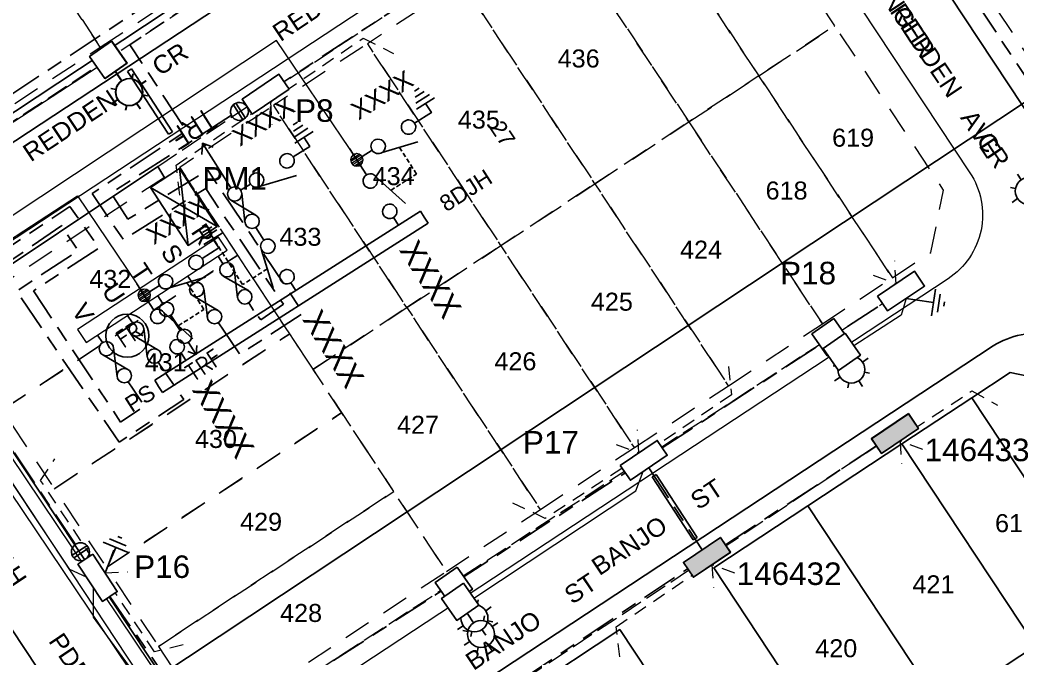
# Model space of a CAD drawing. Header units: metres. Extents: x 301970 to 303550, y 6271876 to 6273079.
# Drawn here: x 302526.3 to 302637, y 6272466.1 to 6272537 of the extents above; entities that cross this region are included whole.
import ezdxf
from ezdxf.enums import TextEntityAlignment as Align

# ---------------------------------------------------------------- set-up
doc = ezdxf.new("R2010")
doc.units = ezdxf.units.M
for name, pattern in [('A', [0]), ('Cable Exist UG', [8.2, 4, -1.2, 1.8, -1.2]), ('CENTERX2', [4, 2.5, -0.5, 0.5, -0.5]), ('Dash', [5, 3, -2]), ('DASHED', [0.75, 0.5, -0.25]), ('IE Trench LV', [6.5, 5, -1.5]), ('IECLdasha', [5, 3, -2])]:
    doc.linetypes.add(name, pattern=pattern)
for name, color, linetype in [('_User SL New', 7, 'Continuous'), ('_User_LV_Exist', 7, 'Continuous'), ('_User_service', 7, 'Continuous'), ('_User_SL_SPonly', 7, 'Continuous'), ('Duct_SP_NEW', 7, 'Continuous'), ('Equip_HV_NEW', 7, 'Continuous'), ('Equip_LV_NEW', 7, 'Continuous'), ('Equip_SP_LV_NEW', 7, 'Continuous'), ('Mains_HV_NEW_U72', 7, 'Continuous'), ('Mains_LV_NEW_R6', 7, 'Continuous'), ('Notes_HV_MISC', 7, 'Continuous'), ('Notes_LV_MISC', 7, 'Continuous'), ('Notes_SP_MISC', 7, 'Continuous'), ('Sub_LV_EXT', 7, 'Continuous'), ('Sub_SP_NEW', 7, 'Continuous'), ('SupportsUG_SP_LV_EXT', 7, 'Continuous'), ('SupportsUG_SP_LV_NEW', 7, 'Continuous'), ('Trench_SP_NEW', 7, 'Continuous')]:
    doc.layers.add(name, color=color, linetype=linetype)
doc.layers.add('_User_subdivision', color=7, linetype='Continuous', transparency=0.7)
doc.layers.add('Cadastre Developer_SP_NEW', color=7, linetype='Continuous', lineweight=5)
doc.layers.add('Features_HIDE', color=1, linetype='Continuous', plot=False)
doc.styles.add('ARIAL', font='arial.ttf', dxfattribs={"height": 2})
doc.styles.add('CT_Arial', font='arial.ttf', dxfattribs={"bigfont": 'ARIAL.TTF'})
doc.styles.add('iecARIAL', font='arial.ttf', dxfattribs={"height": 2})
doc.styles.add('iecISOCP', font='isocp.shx')
doc.styles.add('IESYMBOL1', font='isocp.shx')
doc.styles.add('POLE_LABEL', font='arial.ttf')
doc.styles.add('RoadName', font='arial.ttf', dxfattribs={"height": 2.5})
doc.styles.add('SL_LABEL', font='arial.ttf')
doc.styles.get("Standard").update_dxf_attribs({"font": 'arial.ttf'})
doc.styles.add('SWG_LABEL', font='arial.ttf')
doc.styles.add('SWITCH_LABEL', font='arial.ttf', dxfattribs={"height": 2.5})
doc.linetypes.add('Cable New UG', pattern='A,7,-0.25,["x",Standard,S=2,R=0,X=0.2,Y=-0.8],-2.1', length=9.35)
doc.linetypes.add('IE Trench HV', pattern='A,7,-0.2,["/",Standard,S=3,R=0,X=0.6,Y=-1.4],-2.5', length=9.7)
doc.linetypes.add('IECLROUO1', pattern='A,7,-0.7,[133,ltypeshp.shx,S=0.5,R=0,X=-0.3,Y=-0.1],-1.2', length=8.9)

# ---------------------------------------------------------------- blocks, each defined once
blk = doc.blocks.new('*U68')
for tag, height, flags, p in [('ASSET_NUM', 2.5, 8, (2, 4)), ('STREET_CODE', 0.2, 9, (1.5, 2)), ('OWNED_BY', 0.2, 9, (1.5, 1.8)), ('OPERATED_BY', 0.2, 9, (1.5, 1.6)), ('STATE', 0.2, 9, (1.5, 1.2)), ('MAINTAINED_BY', 0.2, 9, (1.5, 1.4))]:
    blk.add_attdef(tag, text='', height=height, dxfattribs=dict(flags=flags)).set_placement(p, align=Align.MIDDLE_LEFT)
blk.add_wipeout([(3.73, -1.12), (-0.39, -3.87), (-1.49, -2.22), (2.62, 0.53)])
at = {"lineweight": -3}
blk.add_lwpolyline([(3.73, -1.12), (-0.39, -3.87), (-1.49, -2.22), (2.62, 0.53)], close=True, dxfattribs=at)
for tag, flags, p in [('SUPPORT_TYPE', 9, (1.5, 1)), ('SUBURB', 9, (1.5, 0.2)), ('STREETNAME', 9, (1.5, 0)), ('USAGE', 9, (1.5, 0.8)), ('LEGEND', 9, (1.5, 0.6)), ('PARENT', 9, (1.5, 0.4)), ('Z', 1, (1.5, -0.6)), ('LOCATION', 9, (1.5, -0.2)), ('NOTES', 9, (1.5, -0.4))]:
    blk.add_attdef(tag, text='', height=0.2, dxfattribs=dict(flags=flags)).set_placement(p, align=Align.MIDDLE_LEFT)
blk = doc.blocks.new('TX_LINK_NEW')
h = blk.add_hatch(color=256)
edge = h.paths.add_edge_path()
edge.add_line((2.6, 0.05), (4.6, 0.05))
edge.add_arc((5.4, 0.01), 0.8, 177.2353, 184.4027)
edge.add_line((4.6, -0.05), (2.6, -0.05))
edge.add_arc((1.8, 0), 0.8, 356.4167, 363.5833)
blk.add_line((7.2, 0.01), (7.8, 0.01))
for points in [[(1, 0), (0, 0)], [(2.6, 0.05), (4.6, 0.05)], [(6.2, 0.01), (7.2, 0.01)], [(7, -0.59), (7.8, 0.01), (7, 0.61)], [(2.6, -0.05), (4.6, -0.05)]]:
    blk.add_lwpolyline(points)
for centre in [(1.8, 0), (5.4, 0.01)]:
    blk.add_circle(centre, 0.8)
for centre, start, end in [((1.8, 0), 356.4167, 3.5833), ((5.4, 0.01), 177.2353, 184.4027)]:
    blk.add_arc(centre, 0.8, start, end)
at = {"style": 'IESYMBOL1'}
blk.add_text('TRF', height=2, rotation=90, dxfattribs=at).set_placement((9.24, 0.01), align=Align.MIDDLE_CENTER)
at = {"flags": 1}
blk.add_attdef('Z', (0, 0), '', height=0.2, dxfattribs=at)
at = {"layer": 'Sub_LV_EXT', "flags": 1}
for tag, p in [('USAGE', (2.14, -1.14)), ('ORIENTATION', (2.14, -1.53)), ('NOTES', (2.14, -3.07))]:
    blk.add_attdef(tag, p, '', height=0.2, dxfattribs=at)
blk = doc.blocks.new('LV_UG_DFUSE_CLOSED_NEW')
for points in [[(1, 0), (0, 0)], [(5.04, 0.73), (2.16, -0.72)], [(5.05, -0.71), (2.16, 0.72)], [(6.2, 0.01), (7.2, 0.01)]]:
    blk.add_lwpolyline(points)
for centre in [(1.8, 0), (5.4, 0.01)]:
    blk.add_circle(centre, 0.8)
for tag, flags, p in [('ACTUAL_STATUS', 9, (1.5, 0)), ('CONSTRUCTED_VOLTAGE', 9, (1.5, -0.2)), ('OPERATED_BY', 9, (1.5, -0.6)), ('OWNED_BY', 9, (1.5, -1)), ('OPERATING_VOLTAGE', 9, (1.5, -1.2)), ('NO_PHASES', 9, (1.5, -0.4)), ('MAINTAINED_BY', 9, (1.5, -0.8)), ('ORIENTATION', 9, (1.5, -1.4)), ('STATE', 9, (1.5, -1.6)), ('SWITCH_TYPE', 9, (1.5, -1.8)), ('USAGE', 9, (1.5, -2)), ('NOTES', 9, (1.5, -2.2)), ('Z', 1, (1.5, -2.4))]:
    blk.add_attdef(tag, text='', height=0.2, dxfattribs=dict(flags=flags)).set_placement(p, align=Align.MIDDLE_LEFT)
blk = doc.blocks.new('SUB_PADMOUNT_NEW')
for p, q in [((-3.84, 1.92), (3.84, -1.92)), ((3.84, 1.92), (-3.84, -1.92))]:
    blk.add_line(p, q)
blk.add_lwpolyline([(-3.84, -1.92), (3.84, -1.92), (3.84, 1.92), (-3.84, 1.92)], close=True)
for tag, height, flags, p in [('ASSET_NUM', 2.5, 8, (2, 2)), ('STREET_CODE', 0.2, 9, (1.5, 0)), ('OPERATING_VOLTAGE', 0.2, 9, (1.5, -0.4)), ('ORIENTATION', 0.2, 9, (1.5, -0.6)), ('OWNED_BY', 0.2, 9, (1.5, -0.8)), ('OPERATED_BY', 0.2, 9, (1.5, -1)), ('NO_PHASES', 0.2, 9, (1.5, -0.2)), ('MAINTAINED_BY', 0.2, 9, (1.5, -1.2)), ('CONSTRUCTED_VOLTAGE', 0.2, 9, (1.5, -1.4)), ('SECONDARY_VOLTAGE', 0.2, 9, (1.5, -1.6)), ('STATE', 0.2, 9, (1.5, -1.8)), ('SUBSTATION_TYPE', 0.2, 9, (1.5, -2.2)), ('PARENT', 0.2, 9, (1.5, -2)), ('SUBURB', 0.2, 9, (1.5, -2.8)), ('STREETNAME', 0.2, 9, (1.5, -3)), ('USAGE', 0.2, 9, (1.5, -2.4)), ('LEGEND', 0.2, 9, (1.5, -2.6)), ('LOCATION', 0.2, 9, (1.5, -3.2)), ('NOTES', 0.2, 9, (1.5, -3.4)), ('Z', 0.2, 1, (1.5, -3.6))]:
    blk.add_attdef(tag, text='', height=height, dxfattribs=dict(flags=flags)).set_placement(p, align=Align.MIDDLE_LEFT)
blk = doc.blocks.new('*U74')
for p, q in [((-0.18, 4.02), (-0.15, 5.98)), ((0.15, 4.02), (0.18, 5.98))]:
    blk.add_line(p, q)
blk.add_lwpolyline([(1, 4.99, 1), (-1, 5.01, 1)], format="xyb", close=True)
for tag, p, flags in [('OPERATING_VOLTAGE', (-0.02, 2.7), 9), ('NO_PHASES', (-0.03, 2.42), 9), ('CONSTRUCTED_VOLTAGE', (-0.02, 2.15), 9), ('OPERATED_BY', (-0.04, 1.44), 9), ('OWNED_BY', (-0.03, 1.15), 9), ('ACTUAL_STATUS', (0, 1.91), 9), ('MAINTAINED_BY', (-0.02, 1.68), 9), ('STATE', (-0.04, 0.21), 9), ('SWITCH_TYPE', (-0.04, -0.04), 9), ('ORIENTATION', (-0.04, 0.9), 9), ('USAGE', (-0.02, 0.66), 9), ('NOTES', (-0.02, 0.46), 1), ('Z', (-0.03, -0.54), 9), ('LEGEND', (-0.03, -0.3), 9)]:
    blk.add_attdef(tag, p, '', height=0.2, dxfattribs=dict(flags=flags))
blk = doc.blocks.new('*U75')
for p, q in [((-0.99, 1.17), (0.98, 1.17)), ((-0.99, 0.84), (0.98, 0.84))]:
    blk.add_line(p, q)
blk.add_lwpolyline([(-0.01, 0.01, 1), (-0.01, 2, 1)], format="xyb", close=True)
for tag, p, flags in [('OPERATING_VOLTAGE', (-0.02, 2.7), 9), ('NO_PHASES', (-0.03, 2.42), 9), ('CONSTRUCTED_VOLTAGE', (-0.02, 2.15), 9), ('OPERATED_BY', (-0.04, 1.44), 9), ('OWNED_BY', (-0.03, 1.15), 9), ('ACTUAL_STATUS', (0, 1.91), 9), ('MAINTAINED_BY', (-0.02, 1.68), 9), ('STATE', (-0.04, 0.21), 9), ('SWITCH_TYPE', (-0.04, -0.04), 9), ('ORIENTATION', (-0.04, 0.9), 9), ('USAGE', (-0.02, 0.66), 9), ('NOTES', (-0.02, 0.46), 1), ('Z', (-0.03, -0.54), 9), ('LEGEND', (-0.03, -0.3), 9)]:
    blk.add_attdef(tag, p, '', height=0.2, dxfattribs=dict(flags=flags))
blk = doc.blocks.new('SWG_SIE_SU_NEW')
blk.add_line((5.81, 0.79), (1.59, 1.94))
at = {"linetype": 'A', "lineweight": 0}
for p, q in [((7.98, 0.35), (7.98, -0.37)), ((8.18, -0.58), (8.18, 0.56)), ((8.38, 0.66), (8.38, -0.68)), ((8.58, -0.71), (8.58, 0.69)), ((8.78, 0.66), (8.78, -0.68)), ((8.98, -0.59), (8.98, 0.56)), ((9.18, 0.35), (9.18, -0.38))]:
    blk.add_line(p, q, dxfattribs=at)
at = {"linetype": 'DASHED'}
blk.add_lwpolyline([(3.7, 1.36), (3.7, 4.73), (7.22, 4.73)], dxfattribs=at)
for points in [[(1, 0), (0, 0)], [(6.6, -0.01), (10.1, -0.01)]]:
    blk.add_lwpolyline(points)
for points in [[(1.8, -0.8, 1), (1.8, 0.8, 1)], [(5.8, -0.81, 1), (5.8, 0.79, 1)]]:
    blk.add_lwpolyline(points, format="xyb", close=True)
at = {"linetype": 'A', "lineweight": 0}
blk.add_circle((8.58, -0.01), 0.7, dxfattribs=at)
at = {"style": 'SWG_LABEL', "flags": 8}
blk.add_attdef('ASSET_NUM', text='', height=2.5, rotation=179.9544, dxfattribs=at).set_placement((-2.4, 0.01), align=Align.MIDDLE_LEFT)
at = {"flags": 1}
blk.add_attdef('Z', (0, 0), '', height=0.2, dxfattribs=at)
at = {"style": 'SWITCH_LABEL', "flags": 9}
blk.add_attdef('STREET_CODE', text='', height=0.2, dxfattribs=at).set_placement((0, 0), align=Align.MIDDLE_LEFT)
at = {"flags": 9}
for tag, p in [('ORIENTATION', (0, -0.2)), ('SUBURB', (0, -0.8)), ('STREETNAME', (0, -1)), ('PARENT', (0, -0.4)), ('USAGE', (0, -0.6)), ('LOCATION', (0, -1.2)), ('OPERATED_BY', (-0.01, -1.84)), ('OWNED_BY', (-0.01, -1.62)), ('MAINTAINED_BY', (-0.01, -2.05)), ('NOTES', (0, -1.4))]:
    blk.add_attdef(tag, text='', height=0.2, dxfattribs=at).set_placement(p, align=Align.MIDDLE_LEFT)
blk = doc.blocks.new('SWG_SIE_ES_NEW')
for p, q in [((-5.79, 0.78), (-1.79, 1.93)), ((0.01, -1.21), (2.41, -1.21)), ((0.31, -1.81), (2.11, -1.81)), ((0.61, -2.41), (1.81, -2.41)), ((0.92, -3.01), (1.52, -3.01))]:
    blk.add_line(p, q)
for points in [[(-5.79, -0.82, -1), (-5.79, 0.78, -1)], [(-1.79, -0.81, -1), (-1.79, 0.79, -1)]]:
    blk.add_lwpolyline(points, format="xyb", close=True)
for points in [[(-6.59, -0.02), (-7.89, -0.02)], [(-0.99, -0.01), (1.21, -0.01), (1.21, -1.21)]]:
    blk.add_lwpolyline(points)
at = {"flags": 1}
blk.add_attdef('Z', (0, 0), '', height=0.2, dxfattribs=at)
at = {"style": 'SWITCH_LABEL', "flags": 9}
blk.add_attdef('STREET_CODE', text='', height=0.2, dxfattribs=at).set_placement((0, -0.2), align=Align.MIDDLE_LEFT)
at = {"flags": 9}
for tag, p in [('ORIENTATION', (0, -0.4)), ('SUBURB', (0, -1)), ('STREETNAME', (0, -1.2)), ('PARENT', (0, -0.6)), ('USAGE', (0, -0.8)), ('OPERATED_BY', (0, -2.01)), ('LOCATION', (0, -1.4)), ('NOTES', (0, -1.6)), ('OWNED_BY', (0, -1.78)), ('MAINTAINED_BY', (0, -2.21))]:
    blk.add_attdef(tag, text='', height=0.2, dxfattribs=at).set_placement(p, align=Align.MIDDLE_LEFT)
at = {"style": 'ARIAL', "flags": 8}
blk.add_attdef('ASSET_NUM', text='', height=2, dxfattribs=at).set_placement((14.3, -5.09), align=Align.MIDDLE_RIGHT)
blk = doc.blocks.new('FAULT_INDIC_SE')
blk.add_circle((0, 0), 2.4)
at = {"insert": (-1.15, 1), "char_height": 2, "width": 2.7042, "attachment_point": 1, "style": 'iecISOCP'}
blk.add_mtext('FR', dxfattribs=at)
blk = doc.blocks.new('BUS_8DJ10_3_SWITCH_NEW')
for p, q in [((-1.6, 0), (-1.6, 34.98)), ((-1.6, 34.98), (-0.8, 34.98)), ((0, 34.98), (-0.8, 34.98)), ((0, 0), (0, 34.98)), ((-1.6, 0), (-0.8, 0)), ((0, 0), (-0.8, 0))]:
    blk.add_line(p, q)
at = {"style": 'ARIAL'}
blk.add_attdef('SWG_TYPE', text='', height=1.8, rotation=90, dxfattribs=at).set_placement((-0.8, 27.54), align=Align.MIDDLE_LEFT)
blk.add_attdef('SUB_TYPE', text='', height=1.8, rotation=90, dxfattribs=at).set_placement((-0.8, -0.76), align=Align.MIDDLE_RIGHT)
blk = doc.blocks.new('SWG_SIE_TRF_NOES_NEW')
for p, q in [((7.01, 0.8), (2.79, 1.95)), ((14.68, 0), (20.54, 0))]:
    blk.add_line(p, q)
at = {"linetype": 'DASHED'}
blk.add_lwpolyline([(4.9, 1.38), (4.9, 4.64), (12.61, 4.64)], dxfattribs=at)
for points in [[(2.2, 0.01), (1.2, 0.01)], [(19.54, -0.75), (20.54, 0), (19.54, 0.75)], [(7.8, 0), (9.45, 0)]]:
    blk.add_lwpolyline(points)
for points in [[(3, -0.79, 1), (3, 0.81, 1)], [(7, -0.8, 1), (7, 0.8, 1)]]:
    blk.add_lwpolyline(points, format="xyb", close=True)
at = {"flags": 1}
blk.add_attdef('Z', (0, 0), '', height=0.2, dxfattribs=at)
at = {"style": 'SWITCH_LABEL', "flags": 9}
blk.add_attdef('STREET_CODE', text='', height=0.2, dxfattribs=at).set_placement((0, -0.2), align=Align.MIDDLE_LEFT)
at = {"flags": 9}
for tag, p in [('ORIENTATION', (0, -0.4)), ('SUBURB', (0, -1)), ('STREETNAME', (0, -1.2)), ('PARENT', (0, -0.6)), ('USAGE', (0, -0.8)), ('OPERATED_BY', (0, -2.11)), ('LOCATION', (0, -1.4)), ('NOTES', (0, -1.6)), ('OWNED_BY', (0, -1.89)), ('MAINTAINED_BY', (0, -2.32))]:
    blk.add_attdef(tag, text='', height=0.2, dxfattribs=at).set_placement(p, align=Align.MIDDLE_LEFT)
blk = doc.blocks.new('SWG_FUSE_NEW')
for points in [[(1.15, 0.72), (4.04, -0.71)], [(1.16, -0.72), (4.04, 0.73)]]:
    blk.add_lwpolyline(points)
for centre in [(0.8, 0), (4.4, 0.01)]:
    blk.add_circle(centre, 0.8)
blk = doc.blocks.new('*U86')
at = {"linetype": 'CENTERX2'}
blk.add_blockref('SWG_SIE_TRF_NOES_NEW', (0, 0), dxfattribs=at)
at = {"linetype": 'CENTERX2', "rotation": 180}
blk.add_blockref('SWG_FUSE_NEW', (14.68, 0), dxfattribs=at)
at = {"style": 'IESYMBOL1'}
blk.add_text('TRF', height=2.5, rotation=89.9826, dxfattribs=at).set_placement((22.51, -0.05), align=Align.MIDDLE_CENTER)
blk = doc.blocks.new('Earth')
for p, q in [((0, -1.02), (0, 0)), ((0, -3.07), (0, -1.02)), ((-1.5, -3.07), (1.5, -3.07)), ((-1, -3.67), (1, -3.67)), ((-0.25, -4.27), (0.25, -4.27))]:
    blk.add_line(p, q)
blk = doc.blocks.new('*U133')
for p, q in [((0, 0), (-1.27, -1.91)), ((0, 0), (0, 0)), ((-3.35, -2.33), (-3.97, -1.91)), ((-2.5, -1.14), (-2.39, -1.69)), ((-0.07, -2.75), (-0.63, -2.86)), ((-4.12, -3.57), (-3.57, -3.46)), ((-2.93, -4.41), (-3.34, -5.03)), ((-0.22, -4.4), (-0.85, -3.99)), ((-1.69, -5.18), (-1.8, -4.63))]:
    blk.add_line(p, q)
blk.add_circle((-2.1, -3.16), 1.5)
at = {"style": 'SL_LABEL'}
for tag, height, flags, p in [('ASSET_NUM', 2.5, 8, (2, 2)), ('STREET_CODE', 0.2, 9, (0, -0.2))]:
    blk.add_attdef(tag, text='', height=height, dxfattribs=dict(at, flags=flags)).set_placement(p, align=Align.MIDDLE_LEFT)
for tag, p, flags in [('Z', (0, 0), 1), ('OPERATED_BY', (0, -9.61), 9)]:
    blk.add_attdef(tag, p, '', height=0.2, dxfattribs=dict(flags=flags))
for tag, height, flags, p in [('CONSTRUCTED_VOLTAGE', 0.2, 9, (0, -0.4)), ('CONTROL_TYPE', 0.2, 9, (0, -0.6)), ('LANTERN_PURPOSE', 0.2, 9, (0, -0.8)), ('LANTERN_TYPE', 0.2, 9, (0, -1)), ('NO_PHASES', 0.2, 9, (0, -1.2)), ('OPERATING_VOLTAGE', 0.2, 9, (0, -1.4)), ('ORIENTATION', 0.2, 9, (0, -1.6)), ('OWNED_BY', 0.2, 9, (0, -1.8)), ('STATE', 0.2, 9, (0, -2)), ('USAGE', 0.2, 9, (0, -2.2)), ('LNUMBER', 2.5, 8, (1.2, -2.8)), ('CEXIST', 0.2, 9, (0, -2.4)), ('CNEW', 0.2, 9, (0, -2.6)), ('CNUMBER', 0.2, 9, (0, -2.8)), ('CREMOVE', 0.2, 9, (0, -3)), ('CREPLACE', 0.2, 9, (0, -3.2)), ('LKINGHEIGHT', 0.2, 9, (0, -3.4)), ('LBRACKET', 0.2, 9, (0, -3.6)), ('LBRACKETVOCAB', 0.2, 9, (0, -3.8)), ('LCATEGORY', 0.2, 9, (0, -4)), ('LCHARGE1', 0.2, 9, (0, -4.2)), ('LCHARGE1PERCENT', 0.2, 9, (0, -4.4)), ('LCHARGE2', 0.2, 9, (0, -4.6)), ('LCHARGE2PERCENT', 0.2, 9, (0, -4.8)), ('LCHARGE3', 0.2, 9, (0, -5)), ('LCHARGE3PERCENT', 0.2, 9, (0, -5.2)), ('LEXIST', 0.2, 9, (0, -5.4)), ('LLAMP', 0.2, 9, (0, -5.6)), ('LLAMPVOCAB', 0.2, 9, (0, -5.8)), ('LMAST', 0.2, 9, (0, -6)), ('LMASTVOCAB', 0.2, 9, (0, -6.2)), ('LNEW', 0.2, 9, (0, -6.4)), ('LANTNUMBER', 0.2, 9, (0, -6.6)), ('LOUTREACH', 0.2, 9, (0, -7)), ('LOUTREACHVOCAB', 0.2, 9, (0, -7.2)), ('LRATECODE', 0.2, 9, (0, -7.4)), ('LREMOVE', 0.2, 9, (0, -7.6)), ('LREPLACE', 0.2, 9, (0, -7.8)), ('SUBURB', 0.2, 9, (0, -8.6)), ('STREETNAME', 0.2, 9, (0, -8.8)), ('LTYPE', 0.2, 9, (0, -8)), ('LTYPEVOCAB', 0.2, 9, (0, -8.2)), ('LEGEND', 0.2, 9, (0, -8.4)), ('LOCATION', 0.2, 9, (0, -9)), ('NOTES', 0.2, 9, (0, -9.2)), ('MAINTAINED_BY', 0.2, 9, (0, -9.86))]:
    blk.add_attdef(tag, text='', height=height, dxfattribs=dict(flags=flags)).set_placement(p, align=Align.MIDDLE_LEFT)
blk = doc.blocks.new('COLUMN_NEW')
for tag, flags, p in [('LOCATION', 9, (1.5, -2.2)), ('Z', 1, (1.5, -2.8)), ('NOTES', 9, (1.5, -2.4)), ('LABEL_ALIGNMENT', 9, (1.5, -2.6))]:
    blk.add_attdef(tag, text='', height=0.2, dxfattribs=dict(flags=flags)).set_placement(p, align=Align.MIDDLE_LEFT)
blk.add_wipeout([(-1.485, -1.485), (1.485, -1.485), (1.485, 1.485), (-1.485, 1.485)])
at = {"lineweight": -3}
blk.add_lwpolyline([(-1.485, -1.485), (1.485, -1.485), (1.485, 1.485), (-1.485, 1.485)], close=True, dxfattribs=at)
for tag, height, flags, p in [('ASSET_NUM', 2.5, 8, (2, 2)), ('STREET_CODE', 0.2, 9, (1.5, 0)), ('OWNED_BY', 0.2, 9, (1.5, -0.4)), ('OPERATED_BY', 0.2, 9, (1.5, -0.6)), ('STATE', 0.2, 9, (1.5, -1)), ('COLUMN_TYPE', 0.2, 9, (1.5, -0.2)), ('USAGE', 0.2, 9, (1.5, -1.2)), ('MAINTAINED_BY', 0.2, 9, (1.5, -0.8)), ('SUBURB', 0.2, 9, (1.5, -1.8)), ('STREETNAME', 0.2, 9, (1.5, -2)), ('LEGEND', 0.2, 9, (1.5, -1.4)), ('PARENT', 0.2, 9, (1.5, -1.6))]:
    blk.add_attdef(tag, text='', height=height, dxfattribs=dict(flags=flags)).set_placement(p, align=Align.MIDDLE_LEFT)
at = {"style": 'POLE_LABEL', "flags": 9}
blk.add_attdef('STRUCTURE_PLANT_NUMBER', text='', height=0.2, dxfattribs=at).set_placement((1.5, 0.242), align=Align.MIDDLE_LEFT)
blk = doc.blocks.new('*U124')
blk.add_hatch(color=256).paths.add_polyline_path([(3.67, -1.02), (2.56, 0.63), (-1.54, -2.14), (-0.44, -3.78)])
blk.add_lwpolyline([(2.56, 0.63), (-1.54, -2.14), (-0.44, -3.78), (3.67, -1.02)], close=True)
at = {"style": 'iecARIAL', "flags": 8}
blk.add_attdef('ASSET_NUM', (1.5, 3.5), '', height=2.5, dxfattribs=at)
for tag, p, flags in [('OWNED_BY', (0, -0.2), 9), ('STATE', (0, -0.4), 9), ('SUPPORT_TYPE', (0, -0.6), 9), ('USAGE', (0, -0.8), 9), ('LEGEND', (0, -1), 9), ('LOCATION', (0, -1.2), 9), ('STREETNAME', (0, -1.8), 9), ('SUBURB', (0, -2), 1), ('NOTES', (0, -1.4), 9), ('PARENT', (0, -1.6), 9)]:
    blk.add_attdef(tag, p, '', height=0.2, dxfattribs=dict(flags=flags))

msp = doc.modelspace()

# ---------------------------------------------------------------- linework, layer by layer
at = {"layer": '_User_LV_Exist', "color": 7, "linetype": 'Cable Exist UG', "flags": 128}
for points in [[(302652.85, 6272508.32), (302622.31, 6272554.25)], [(302556.21, 6272547.06), (302553.34, 6272547.26), (302510.53, 6272518.86), (302505.31, 6272520.07), (302494.49, 6272536.31)], [(302553.4, 6272544.19), (302538.53, 6272534.22), (302544.78, 6272524.66), (302534.33, 6272517.69), (302537.79, 6272512.58), (302546.94, 6272518.25), (302555.56, 6272505.4), (302553.05, 6272503.66), (302552.27, 6272504.72)], [(302505.2, 6272496.24), (302504.14, 6272497.83), (302531.86, 6272516.26), (302535.1, 6272511.65), (302527.81, 6272506.88), (302537.49, 6272492.31), (302540.17, 6272494.08), (302538.89, 6272495.95)], [(302532.47, 6272478.72), (302519.18, 6272498.66), (302520.65, 6272507.07), (302530.95, 6272514.13), (302532.77, 6272511.35), (302525.94, 6272506.84), (302537.33, 6272490.07), (302544.5, 6272494.83), (302542.23, 6272498.14)], [(302597.64, 6272489.45), (302622.09, 6272505.47)], [(302604.65, 6272478.67), (302621.43, 6272489.65)], [(302596.14, 6272487.24), (302602.05, 6272478.1)], [(302536.3, 6272472.94), (302544.32, 6272461.28), (302551.97, 6272459.92), (302593.54, 6272486.68)], [(302565.16, 6272429.4), (302557.5, 6272440.71), (302558.75, 6272448.13), (302600.42, 6272475.99)]]:
    msp.add_lwpolyline(points, dxfattribs=at)
at = {"layer": '_User_LV_Exist', "color": 7, "linetype": 'Cable Exist UG', "elevation": -36.65, "flags": 128}
for points in [[(302590.67, 6272553.08), (302555.63, 6272530.12)], [(302549.79, 6272526.39), (302536.43, 6272517.75), (302538.3, 6272514.83), (302547.15, 6272520.3), (302557.78, 6272504.41), (302550.72, 6272499.82), (302548.91, 6272502.52)]]:
    msp.add_lwpolyline(points, dxfattribs=at)
at = {"layer": '_User_service', "color": 170, "linetype": 'Dash', "lineweight": 9, "ltscale": 0.5, "elevation": -36.65}
for points in [[(302544.08, 6272517.51), (302543.65, 6272520.86), (302555.77, 6272529.07), (302564.41, 6272534.95), (302567.81, 6272533.27)], [(302556.67, 6272526.97), (302554.13, 6272527.91), (302554.29, 6272525.36)], [(302625.51, 6272491.53), (302632.02, 6272495.78), (302634.85, 6272494.2)], [(302626.56, 6272489.27), (302624.03, 6272490.21), (302624.18, 6272487.66)], [(302544.43, 6272467.56), (302541.26, 6272466.77), (302534.46, 6272477.04), (302528.61, 6272485.83), (302530.18, 6272488.21)], [(302536.72, 6272478.07), (302535.76, 6272475.55), (302538.31, 6272475.67)], [(302592.94, 6272466.22), (302592.51, 6272469.57), (302604.63, 6272477.78)], [(302605.69, 6272475.52), (302603.15, 6272476.46), (302603.31, 6272473.91)]]:
    msp.add_lwpolyline(points, dxfattribs=at)
at = {"layer": '_User_service', "color": 170, "linetype": 'Dash', "lineweight": 9, "ltscale": 0.5}
for points in [[(302621.06, 6272508.61), (302623.59, 6272507.68), (302623.44, 6272510.22)], [(302604.99, 6272498.47), (302605.31, 6272495.32), (302595.23, 6272488.5), (302584.64, 6272481.6), (302580.63, 6272483.5)], [(302592.5, 6272489.82), (302595.03, 6272488.88), (302594.88, 6272491.43)]]:
    msp.add_lwpolyline(points, dxfattribs=at)
at = {"layer": '_User_subdivision', "flags": 128}
for points, elevation in [([(302479.25, 6272555.48, -0.414676), (302481.67, 6272567.26), (302615.99, 6272655.74, -0.412922), (302627.74, 6272653.29), (302728.8, 6272500.36, -0.418976), (302726.27, 6272488.5), (302690.34, 6272464.83, -0.441972), (302677.78, 6272466.74), (302615.11, 6272561.56, 0.423756), (302590.32, 6272566.06), (302515.98, 6272517.09, -0.443527), (302503.38, 6272518.96)], -36.65), ([(302556.42, 6272438.7, -0.428431), (302558.6, 6272450.83), (302634.39, 6272500.76, -0.415662), (302646.18, 6272498.24), (302670.3, 6272461.74, -0.412235), (302667.84, 6272450.01), (302592.09, 6272400.11, -0.424966), (302580.13, 6272402.81)], -1.9)]:
    msp.add_lwpolyline(points, format="xyb", close=True, dxfattribs=dict(at, elevation=elevation))
at = {"layer": '_User_subdivision', "elevation": 0.23, "flags": 128}
msp.add_lwpolyline([(302440.24, 6272539.97), (302459.95, 6272552.96, -0.413781), (302471.72, 6272550.55), (302571.73, 6272399.2), (302572.83, 6272397.54, -0.422731), (302570.11, 6272385.64), (302551.24, 6272373.21)], format="xyb", dxfattribs=at)
at = {"layer": '_User_subdivision', "flags": 128}
for points in [[(302646.83, 6272472.56), (302655.27, 6272478.12), (302643.21, 6272496.38), (302636.27, 6272497.8), (302632.01, 6272494.99), (302646.83, 6272472.56)], [(302639.06, 6272467.44), (302646.83, 6272472.56), (302632.01, 6272494.99), (302624.24, 6272489.88), (302639.06, 6272467.44)], [(302628.62, 6272460.57), (302639.06, 6272467.44), (302624.24, 6272489.88), (302613.8, 6272483), (302628.62, 6272460.57)], [(302618.18, 6272453.69), (302628.62, 6272460.57), (302613.8, 6272483), (302603.36, 6272476.13), (302618.18, 6272453.69)], [(302597.31, 6272439.94), (302607.75, 6272446.82), (302592.92, 6272469.25), (302582.51, 6272462.38), (302597.31, 6272439.94)], [(302643.45, 6272438.14), (302653.89, 6272445.01), (302639.06, 6272467.44), (302628.62, 6272460.57), (302643.45, 6272438.14)]]:
    msp.add_lwpolyline(points, dxfattribs=at)
at = {"layer": 'Cadastre Developer_SP_NEW', "linetype": 'IECLdasha', "flags": 128}
for points in [[(302535.24, 6272533.95), (302545.63, 6272540.81), (302530.81, 6272563.25), (302520.42, 6272556.39), (302535.24, 6272533.95)], [(302638.18, 6272533), (302659.92, 6272547.31), (302651.92, 6272559.42), (302630.18, 6272545.1), (302638.18, 6272533)], [(302608.36, 6272530.77), (302616.8, 6272536.34), (302604.73, 6272554.6), (302597.8, 6272556.02), (302593.53, 6272553.21), (302608.36, 6272530.77)], [(302600.59, 6272525.66), (302608.36, 6272530.77), (302593.53, 6272553.21), (302585.77, 6272548.09), (302600.59, 6272525.66)], [(302590.15, 6272518.78), (302600.59, 6272525.66), (302585.77, 6272548.09), (302575.33, 6272541.21), (302590.15, 6272518.78)], [(302513.23, 6272519.47), (302535.24, 6272533.95), (302526.2, 6272547.64), (302500.06, 6272530.43), (302506.3, 6272520.89), (302513.23, 6272519.47)], [(302579.71, 6272511.91), (302590.15, 6272518.78), (302575.33, 6272541.21), (302564.89, 6272534.34), (302579.71, 6272511.91)], [(302623.18, 6272508.34), (302627.45, 6272511.15), (302628.87, 6272518.07), (302616.8, 6272536.34), (302608.36, 6272530.77), (302623.18, 6272508.34)], [(302569.27, 6272505.03), (302579.71, 6272511.91), (302564.89, 6272534.34), (302554.45, 6272527.46), (302569.27, 6272505.03)], [(302615.41, 6272503.22), (302623.18, 6272508.34), (302608.36, 6272530.77), (302600.59, 6272525.66), (302615.41, 6272503.22)], [(302558.84, 6272498.15), (302569.27, 6272505.03), (302554.45, 6272527.46), (302544.06, 6272520.6), (302558.84, 6272498.15)], [(302604.98, 6272496.35), (302615.41, 6272503.22), (302600.59, 6272525.66), (302590.15, 6272518.78), (302604.98, 6272496.35)], [(302524.34, 6272493.65), (302550.49, 6272510.86), (302544.06, 6272520.6), (302522.09, 6272506.14), (302520.67, 6272499.22), (302524.34, 6272493.65)], [(302594.54, 6272489.47), (302604.98, 6272496.35), (302590.15, 6272518.78), (302579.71, 6272511.9), (302594.54, 6272489.47)], [(302584.1, 6272482.6), (302594.54, 6272489.47), (302579.71, 6272511.9), (302569.27, 6272505.03), (302584.1, 6272482.6)], [(302530.13, 6272484.9), (302556.27, 6272502.11), (302550.49, 6272510.86), (302524.34, 6272493.65), (302530.13, 6272484.9)], [(302573.66, 6272475.72), (302584.1, 6272482.6), (302569.27, 6272505.03), (302558.84, 6272498.15), (302573.66, 6272475.72)], [(302535.91, 6272476.15), (302562.05, 6272493.36), (302556.27, 6272502.11), (302530.13, 6272484.9), (302535.91, 6272476.15)], [(302541.69, 6272467.39), (302567.83, 6272484.6), (302562.05, 6272493.36), (302535.91, 6272476.15), (302541.69, 6272467.39)], [(302544.79, 6272462.69), (302551.72, 6272461.27), (302573.66, 6272475.72), (302567.83, 6272484.6), (302541.69, 6272467.39), (302544.79, 6272462.69)]]:
    msp.add_lwpolyline(points, dxfattribs=at)
at = {"layer": 'Cadastre Developer_SP_NEW'}
msp.add_lwpolyline([(302517.68, 6272497.32, -0.412235), (302520.13, 6272509.05), (302596.04, 6272559.04, -0.407224), (302607.65, 6272556.52), (302631.79, 6272520.01, -0.414662), (302629.37, 6272508.23), (302553.65, 6272458.35, -0.415052), (302541.85, 6272460.74)], format="xyb", close=True, dxfattribs=at)
at = {"layer": 'Duct_SP_NEW'}
for p, q in [((302543.25, 6272524.56), (302543.03, 6272524.42)), ((302542.81, 6272524.28), (302543.03, 6272524.42)), ((302596.5, 6272486.21), (302596.72, 6272486.35)), ((302596.5, 6272486.21), (302601.05, 6272479.22)), ((302596.94, 6272486.49), (302596.72, 6272486.35)), ((302596.94, 6272486.49), (302601.49, 6272479.5)), ((302601.05, 6272479.22), (302601.27, 6272479.36)), ((302601.49, 6272479.5), (302601.27, 6272479.36))]:
    msp.add_line(p, q, dxfattribs=at)
at = {"layer": 'Features_HIDE', "linetype": 'Continuous'}
for points in [[(302650.04, 6272609.08), (302616.26, 6272660.46), (302563.91, 6272625.9), (302515.88, 6272594.14), (302465.23, 6272560.6), (302439.45, 6272543.43), (302473.21, 6272492.02), (302650.04, 6272609.08)], [(302506.76, 6272440.87), (302683.55, 6272558.16), (302650.04, 6272609.08), (302473.21, 6272492.02), (302506.76, 6272440.87)], [(302683.55, 6272558.16), (302506.76, 6272440.87), (302540.17, 6272389.93), (302684.3, 6272485.75), (302716.95, 6272507.45), (302683.55, 6272558.16)]]:
    msp.add_lwpolyline(points, close=True, dxfattribs=at)
at = {"layer": 'Mains_HV_NEW_U72', "linetype": 'Cable New UG', "lineweight": 0, "ltscale": 0.5, "flags": 128}
msp.add_lwpolyline([(302627.96, 6272404.35), (302621.61, 6272413.65), (302608.86, 6272405.3), (302605.7, 6272409.56), (302588.51, 6272398.49), (302581.8, 6272399.62), (302560.47, 6272431.4), (302544.31, 6272456.14), (302517.79, 6272495.59), (302507.12, 6272510.62), (302478.26, 6272552.87), (302481.75, 6272565.87), (302615.31, 6272653.59), (302622.36, 6272652.36, 0.6999), (302622.96, 6272653.81), (302620.74, 6272656.62)], format="xyb", dxfattribs=at)
for points in [[(302562.9, 6272522.71), (302554.81, 6272534.71), (302513.64, 6272507.42), (302482.23, 6272554.18), (302484.34, 6272563.62), (302616.12, 6272651.41), (302624.98, 6272649.71)], [(302651.87, 6272418.82), (302644.27, 6272430.72), (302609.23, 6272407.66), (302606.01, 6272412.16), (302588.72, 6272401.01), (302582.72, 6272401.94), (302557.74, 6272440.1), (302546, 6272457.7), (302516.55, 6272501.57), (302518.93, 6272508.47), (302532.71, 6272517.44), (302539.3, 6272507.67)]]:
    msp.add_lwpolyline(points, dxfattribs=at)
at = {"layer": 'Mains_LV_NEW_R6', "linetype": 'IECLROUO1', "lineweight": 0, "ltscale": 0.5, "flags": 128}
for points in [[(302533.71, 6272475.07), (302531.84, 6272475.93), (302522.24, 6272490.33)], [(302540.95, 6272461.73), (302534.48, 6272470.65), (302534.48, 6272473.89)]]:
    msp.add_lwpolyline(points, dxfattribs=at)
at = {"layer": 'Notes_LV_MISC', "color": 2, "lineweight": 0}
msp.add_lwpolyline([(302533.66, 6272501.14), (302549.31, 6272511.39), (302548.36, 6272512.85), (302532.7, 6272502.59)], close=True, dxfattribs=at)
at = {"layer": 'Trench_SP_NEW', "linetype": 'IE Trench LV', "lineweight": 0, "ltscale": 0.5, "elevation": -36.65, "flags": 128}
msp.add_lwpolyline([(302553.58, 6272528.73), (302592.72, 6272554.47), (302598.34, 6272558.2), (302605.65, 6272556.42), (302610.27, 6272549.36), (302611.76, 6272550.31)], dxfattribs=at)
at = {"layer": 'Trench_SP_NEW', "linetype": 'IE Trench LV', "lineweight": 0, "ltscale": 0.5, "flags": 128}
for points in [[(302506.91, 6272517.75), (302512.01, 6272516.81), (302559.26, 6272547.92)], [(302541.62, 6272520.7), (302553.58, 6272528.73)], [(302544.32, 6272461.28), (302551.97, 6272459.92), (302622.09, 6272505.47)], [(302557.51, 6272440.77), (302558.75, 6272448.13), (302623.48, 6272491.03)]]:
    msp.add_lwpolyline(points, dxfattribs=at)
at = {"layer": 'Trench_SP_NEW', "color": 170, "linetype": 'Dash', "lineweight": 9, "ltscale": 0.5, "elevation": -36.65}
for points in [[(302544.08, 6272517.51), (302543.65, 6272520.86), (302555.77, 6272529.07), (302564.41, 6272534.95), (302567.81, 6272533.27)], [(302556.67, 6272526.97), (302554.13, 6272527.91), (302554.29, 6272525.36)], [(302625.51, 6272491.53), (302632.02, 6272495.78), (302634.85, 6272494.2)], [(302626.56, 6272489.27), (302624.03, 6272490.21), (302624.18, 6272487.66)], [(302544.43, 6272467.56), (302541.26, 6272466.77), (302534.46, 6272477.04), (302528.61, 6272485.83), (302530.18, 6272488.21)], [(302536.72, 6272478.07), (302535.76, 6272475.55), (302538.31, 6272475.67)], [(302592.94, 6272466.22), (302592.51, 6272469.57), (302604.63, 6272477.78)], [(302605.69, 6272475.52), (302603.15, 6272476.46), (302603.31, 6272473.91)]]:
    msp.add_lwpolyline(points, dxfattribs=at)
at = {"layer": 'Trench_SP_NEW', "linetype": 'IE Trench HV', "ltscale": 0.5, "flags": 128}
for points in [[(302542.42, 6272519.42), (302541.62, 6272520.7), (302519.63, 6272506.03)], [(302519.63, 6272506.03), (302518.31, 6272499.89), (302546.7, 6272457.07)]]:
    msp.add_lwpolyline(points, dxfattribs=at)
at = {"layer": 'Trench_SP_NEW', "color": 170, "linetype": 'Dash', "lineweight": 9, "ltscale": 0.5}
for points in [[(302621.06, 6272508.61), (302623.59, 6272507.68), (302623.44, 6272510.22)], [(302604.99, 6272498.47), (302605.31, 6272495.32), (302595.23, 6272488.5), (302584.64, 6272481.6), (302580.63, 6272483.5)], [(302592.5, 6272489.82), (302595.03, 6272488.88), (302594.88, 6272491.43)]]:
    msp.add_lwpolyline(points, dxfattribs=at)

# ---------------------------------------------------------------- block references
at = {"layer": '_User SL New', "linetype": 'IE Trench HV', "rotation": 337.4387871403606}
msp.add_blockref('*U133', (302641.48, 6272520.08), dxfattribs=at)
at = {"layer": '_User_SL_SPonly', "linetype": 'IE Trench HV', "rotation": 67.23636815267179}
for p in [(302536.37, 6272532.12), (302616.53, 6272501.3), (302574.68, 6272473.67)]:
    msp.add_blockref('*U133', p, dxfattribs=at)
at = {"layer": 'Equip_HV_NEW'}
ref = msp.add_blockref('SWG_SIE_ES_NEW', (302570.98, 6272526.03), dxfattribs=dict(at, xscale=-1, rotation=212.5141184325616))
ref.add_attrib('ASSET_NUM', 'XXXX', dxfattribs={"layer": '0', "height": 2, "rotation": 32.5141, "style": 'ARIAL'}).set_placement((302569.66, 6272530.65), align=Align.MIDDLE_RIGHT)
ref = msp.add_blockref('SWG_SIE_ES_NEW', (302557.48, 6272522.28), dxfattribs=dict(at, xscale=-1, rotation=212.5141184325616))
ref.add_attrib('ASSET_NUM', 'XXXX', dxfattribs={"layer": '0', "height": 2, "rotation": 32.5141, "style": 'ARIAL'}).set_placement((302556.48, 6272527.72), align=Align.MIDDLE_RIGHT)
at = {"layer": 'Equip_HV_NEW', "linetype": 'CENTERX2'}
ref = msp.add_blockref('*U86', (302557.58, 6272505.92), dxfattribs=dict(at, rotation=122.3423600060128))
ref.add_attrib('ASSET_NUM', 'XXXX', dxfattribs={"layer": '0', "height": 2.5, "rotation": 302.1016, "style": 'SWG_LABEL'}).set_placement((302563.62, 6272496.51), align=Align.MIDDLE_RIGHT)
at = {"layer": 'Equip_HV_NEW'}
ref = msp.add_blockref('SWG_SIE_SU_NEW', (302568.34, 6272514.2), dxfattribs=dict(at, xscale=-1, rotation=302.5141184325616))
ref.add_attrib('ASSET_NUM', 'XXXX', dxfattribs={"layer": '0', "height": 2.5, "rotation": 302.5141, "style": 'SWG_LABEL'}).set_placement((302569.42, 6272512.11), align=Align.MIDDLE_LEFT)
ref = msp.add_blockref('BUS_8DJ10_3_SWITCH_NEW', (302541.28, 6272496.95), dxfattribs=dict(at, xscale=-1, rotation=302.5141184325616))
ref.add_attrib('SUB_TYPE', 'PS', dxfattribs={"layer": '0', "height": 1.8, "rotation": 32.5141, "style": 'ARIAL'}).set_placement((302541.07, 6272495.87), align=Align.MIDDLE_RIGHT)
ref.add_attrib('SWG_TYPE', '              8DJH', dxfattribs={"layer": '0', "height": 1.8, "rotation": 32.5141, "style": 'ARIAL'}).set_placement((302564.92, 6272511.1), align=Align.MIDDLE_LEFT)
ref = msp.add_blockref('SWG_SIE_ES_NEW', (302547.38, 6272510.99), dxfattribs=dict(at, xscale=-1, rotation=212.5141184325616))
ref.add_attrib('ASSET_NUM', 'XXXX', dxfattribs={"layer": '0', "height": 2, "rotation": 32.5141, "style": 'ARIAL'}).set_placement((302546.92, 6272516.79), align=Align.MIDDLE_RIGHT)
ref = msp.add_blockref('SWG_SIE_SU_NEW', (302544.74, 6272499.16), dxfattribs=dict(at, xscale=-1, rotation=302.5141184325616))
ref.add_attrib('ASSET_NUM', 'XXXX', dxfattribs={"layer": '0', "height": 2.5, "rotation": 302.5141, "style": 'SWG_LABEL'}).set_placement((302551.42, 6272488.71), align=Align.MIDDLE_RIGHT)
at = {"layer": 'Equip_HV_NEW', "linetype": 'CENTERX2', "rotation": 33.68142235804424}
msp.add_blockref('FAULT_INDIC_SE', (302538.24, 6272501.9), dxfattribs=at)
at = {"layer": 'Equip_LV_NEW', "linetype": 'Cable New UG', "lineweight": 0, "rotation": 303.2305537444659}
for name, p in [('LV_UG_DFUSE_CLOSED_NEW', (302548.31, 6272510.73)), ('LV_UG_DFUSE_CLOSED_NEW', (302544.95, 6272508.53)), ('TX_LINK_NEW', (302541.61, 6272506.34)), ('LV_UG_DFUSE_CLOSED_NEW', (302538.27, 6272504.15)), ('LV_UG_DFUSE_CLOSED_NEW', (302534.93, 6272501.97))]:
    msp.add_blockref(name, p, dxfattribs=at)
at = {"layer": 'Equip_SP_LV_NEW', "linetype": 'Cable Exist UG'}
for name, p, rotation in [('*U75', (302549.84, 6272526.27, -36.65), 302.3695539591117), ('*U74', (302528.86, 6272475.13), 303.5821861275818)]:
    msp.add_blockref(name, p, dxfattribs=dict(at, rotation=rotation))
at = {"layer": 'Notes_LV_MISC'}
for p, rotation in [((302624.7, 6272506.04), 81.82733805032596), ((302535.76, 6272475.55, -36.65), 157.3197248680694)]:
    msp.add_blockref('Earth', p, dxfattribs=dict(at, rotation=rotation))
at = {"layer": 'Sub_SP_NEW', "linetype": 'Cable Exist UG'}
ref = msp.add_blockref('SUB_PADMOUNT_NEW', (302544.51, 6272516.2), dxfattribs=dict(at, rotation=302.8978002913954))
ref.add_attrib('ASSET_NUM', 'PM1', dxfattribs={"layer": '0', "height": 2.5}).set_placement((302546.56, 6272519.38), align=Align.MIDDLE_LEFT)

# ---------------------------------------------------------------- texts
at = {"layer": 'Cadastre Developer_SP_NEW'}
for s, p in [('436', (302588.35, 6272531.7)), ('435', (302577.27, 6272524.91)), ('434', (302567.81, 6272518.63)), ('433', (302557.46, 6272511.89)), ('424', (302601.94, 6272510.46)), ('432', (302536.35, 6272507.21)), ('425', (302592.04, 6272504.68)), ('431', (302542.5, 6272497.95)), ('426', (302581.33, 6272498.06)), ('427', (302570.51, 6272491)), ('430', (302548.08, 6272489.43)), ('429', (302553.09, 6272480.23)), ('616', (302636.91, 6272480.08)), ('421', (302627.74, 6272473.28)), ('428', (302557.53, 6272470.1)), ('420', (302616.95, 6272466.18))]:
    msp.add_text(s, height=2, dxfattribs=at).set_placement(p, align=Align.CENTER)
at = {"layer": 'Cadastre Developer_SP_NEW', "linetype": 'Cable Exist UG', "char_height": 2, "width": 4.6629, "attachment_point": 2, "rotation": 359.9651, "style": 'CT_Arial'}
for s, insert in [('619', (302618.82, 6272524.9)), ('618', (302611.44, 6272519.03))]:
    msp.add_mtext(s, dxfattribs=dict(at, insert=insert))
at = {"layer": 'Equip_LV_NEW', "char_height": 2, "width": 1.1319, "attachment_point": 1, "rotation": 303.4428, "style": 'iecARIAL'}
for s, insert in [('R', (302546.9, 6272514.55)), ('S', (302543.54, 6272512.32)), ('T', (302540.15, 6272510.18)), ('U', (302536.99, 6272508)), ('V', (302533.63, 6272505.77))]:
    msp.add_mtext(s, dxfattribs=dict(at, insert=insert))
at = {"layer": 'Features_HIDE'}
msp.add_text('27', height=1.8, rotation=303.5172, dxfattribs=at).set_placement((302578.39, 6272525.03))
at = {"layer": 'Notes_HV_MISC', "linetype": 'IE Trench HV', "insert": (302535.26, 6272528.7), "char_height": 2, "width": 37.4121, "attachment_point": 2, "rotation": 33.6585, "style": 'RoadName'}
msp.add_mtext('REDDEN       CR', dxfattribs=at)
at = {"layer": 'Notes_LV_MISC', "linetype": 'IE Trench HV', "char_height": 2, "width": 37.4121, "attachment_point": 2, "style": 'RoadName'}
for s, insert, rotation in [('BALLINGER          AVE', (302627.41, 6272534.67), 303.4226), ('TALLULAH         PDE', (302526.8, 6272475.48), 303.8387), ('BANJO     ST', (302596.52, 6272481.48), 33.6585)]:
    msp.add_mtext(s, dxfattribs=dict(at, insert=insert, rotation=rotation))
at = {"layer": 'Notes_SP_MISC', "linetype": 'IE Trench HV', "char_height": 2, "attachment_point": 2, "style": 'RoadName'}
for s, insert, width, rotation in [('REDDEN      CR', (302562.64, 6272541.87), 37.4121, 33.8387), ('REDDEN       CR', (302630.42, 6272530.23), 23.4241, 303.8387), ('BANJO     ST', (302582.52, 6272470.97), 37.4121, 33.8387)]:
    msp.add_mtext(s, dxfattribs=dict(at, insert=insert, width=width, rotation=rotation))

# ---------------------------------------------------------------- next in the draw order: block references
at = {"layer": '_User_SL_SPonly', "rotation": 214.8753977977148}
for p in [(302536.16, 6272532.56), (302616.32, 6272501.73), (302574.48, 6272474.11)]:
    msp.add_blockref('COLUMN_NEW', p, dxfattribs=at)
at = {"layer": 'SupportsUG_SP_LV_NEW'}
ref = msp.add_blockref('*U68', (302552.46, 6272530.4, -36.65), dxfattribs=dict(at, rotation=0.2453395515879893))
ref.add_attrib('ASSET_NUM', 'P8', dxfattribs={"layer": '0', "height": 2.5}).set_placement((302556.87, 6272526.91, -36.65), align=Align.MIDDLE_LEFT)
ref = msp.add_blockref('*U68', (302622.35, 6272492.7, -36.65), dxfattribs=dict(at, rotation=0.2453395515879893))
ref.add_attrib('ASSET_NUM', '146433', dxfattribs={"layer": '0', "height": 2.5}).set_placement((302626.76, 6272489.21, -36.65), align=Align.MIDDLE_LEFT)
ref = msp.add_blockref('*U68', (302601.47, 6272478.95, -36.65), dxfattribs=dict(at, rotation=0.2453395515879893))
ref.add_attrib('ASSET_NUM', '146432', dxfattribs={"layer": '0', "height": 2.5}).set_placement((302605.89, 6272475.46, -36.65), align=Align.MIDDLE_LEFT)
ref = msp.add_blockref('*U68', (302533.26, 6272473.89, -36.65), dxfattribs=dict(at, rotation=89.68364642374364))
ref.add_attrib('ASSET_NUM', 'P16', dxfattribs={"layer": '0', "height": 2.5}).set_placement((302539, 6272476.24, -36.65), align=Align.MIDDLE_LEFT)

# ---------------------------------------------------------------- next in the draw order: linework, layer by layer
at = {"layer": 'Duct_SP_NEW'}
for p, q in [((302538.27, 6272531.27), (302538.48, 6272531.41)), ((302538.27, 6272531.27), (302542.81, 6272524.28)), ((302538.7, 6272531.56), (302538.48, 6272531.41)), ((302538.7, 6272531.56), (302543.25, 6272524.56))]:
    msp.add_line(p, q, dxfattribs=at)

# ---------------------------------------------------------------- next in the draw order: block references
at = {"layer": '_User SL New', "linetype": 'IE Trench HV', "rotation": 67.23636815267179}
for p in [(302536.33, 6272532.12), (302575.4, 6272471.91)]:
    msp.add_blockref('*U133', p, dxfattribs=at)
at = {"layer": '_User SL New', "rotation": 214.8753977977148}
msp.add_blockref('COLUMN_NEW', (302617.56, 6272500.11), dxfattribs=at)
at = {"layer": 'SupportsUG_SP_LV_EXT'}
for p in [(302622.4, 6272492.6, -36.65), (302601.53, 6272478.85, -36.65)]:
    msp.add_blockref('*U124', p, dxfattribs=at)

# ---------------------------------------------------------------- next in the draw order: linework, layer by layer
at = {"layer": 'Mains_LV_NEW_R6', "linetype": 'IECLROUO1', "lineweight": 0, "ltscale": 0.5, "flags": 128}
msp.add_lwpolyline([(302624.7, 6272506.04), (302624.16, 6272504.2), (302618.91, 6272500.78)], dxfattribs=at)

# ---------------------------------------------------------------- next in the draw order: block references
at = {"layer": '_User SL New', "rotation": 214.8753977977148}
for p in [(302536.12, 6272532.56), (302575.19, 6272472.34)]:
    msp.add_blockref('COLUMN_NEW', p, dxfattribs=at)

# ---------------------------------------------------------------- next in the draw order: linework, layer by layer
at = {"layer": 'Mains_LV_NEW_R6', "linetype": 'IECLROUO1', "lineweight": 0, "ltscale": 0.5, "flags": 128}
for points in [[(302534.9, 6272531.71), (302510.62, 6272515.89), (302504.01, 6272517.24)], [(302576.71, 6272472.76), (302594.68, 6272484.65), (302595.53, 6272486.83)]]:
    msp.add_lwpolyline(points, dxfattribs=at)

# ---------------------------------------------------------------- next in the draw order: block references
at = {"layer": 'SupportsUG_SP_LV_NEW'}
ref = msp.add_blockref('*U68', (302625.27, 6272505.19), dxfattribs=dict(at, rotation=180.245339551588))
ref.add_attrib('ASSET_NUM', 'P18', dxfattribs={"layer": '0', "height": 2.5}).set_placement((302610.72, 6272508.86), align=Align.MIDDLE_LEFT)

# ---------------------------------------------------------------- next in the draw order: block references
ref = msp.add_blockref('*U68', (302596.71, 6272486.39), dxfattribs=dict(at, rotation=180.245339551588))
ref.add_attrib('ASSET_NUM', 'P17', dxfattribs={"layer": '0', "height": 2.5}).set_placement((302582.16, 6272490.06), align=Align.MIDDLE_LEFT)

doc.saveas('drawing.dxf')
